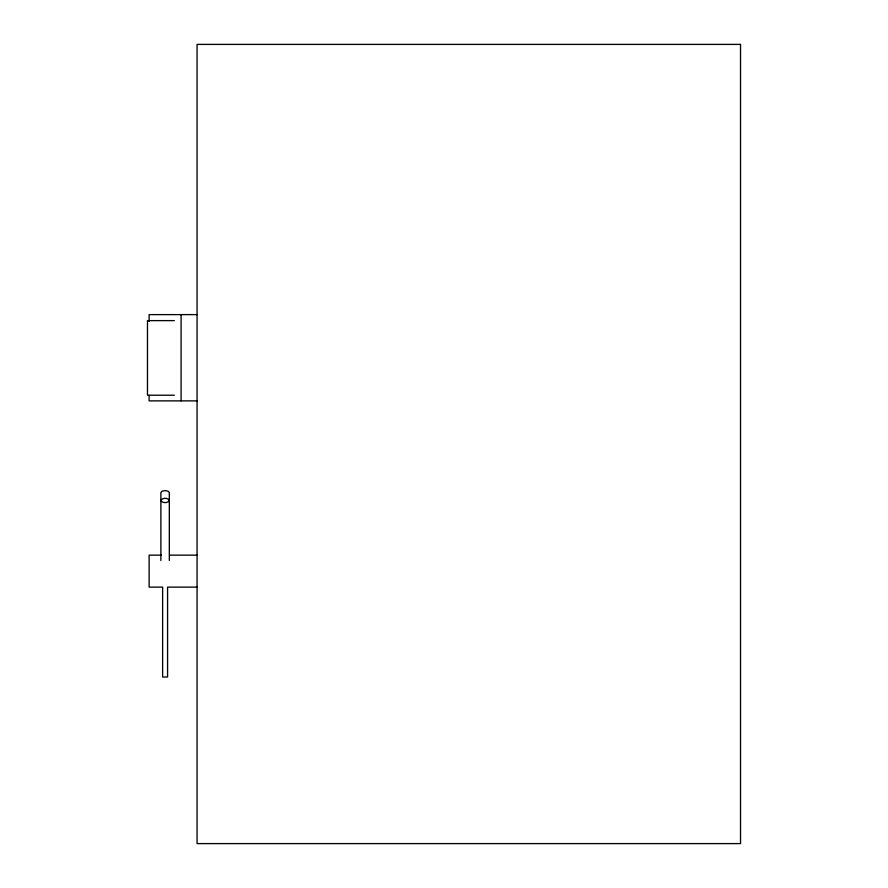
<?xml version="1.0" encoding="UTF-8"?>
<svg xmlns="http://www.w3.org/2000/svg" width="888" height="888" viewBox="0 0 888 888"><rect width="100%" height="100%" fill="white"/><g stroke="black" fill="none" stroke-linecap="round" stroke-linejoin="round"><path stroke-width="1.33" d="M160.883 560.517L160.883 492.529L162.116 491.186L165.101 490.631L168.087 491.186L169.319 492.529L169.319 560.517M197.069 314.618L149.117 314.618L149.117 321.467M174.359 320.624L147.475 320.624L147.475 395.216L174.359 395.216M197.069 400.877L149.117 400.877L149.117 395.393M161.45 555.155L149.117 555.155L149.117 587.123L162.626 587.123L162.626 677.011L167.577 677.011L167.577 587.123L197.069 587.123M169.663 555.155L197.069 555.155M181.085 314.618L181.085 400.877M161.028 499.911L160.883 500.455C162.149 503.374 168.054 503.374 169.319 500.455C168.021 497.58 162.981 497.746 161.028 499.911M740.525 44.4L197.069 44.4L197.069 843.6L740.525 843.6L740.525 44.4"/></g></svg>
